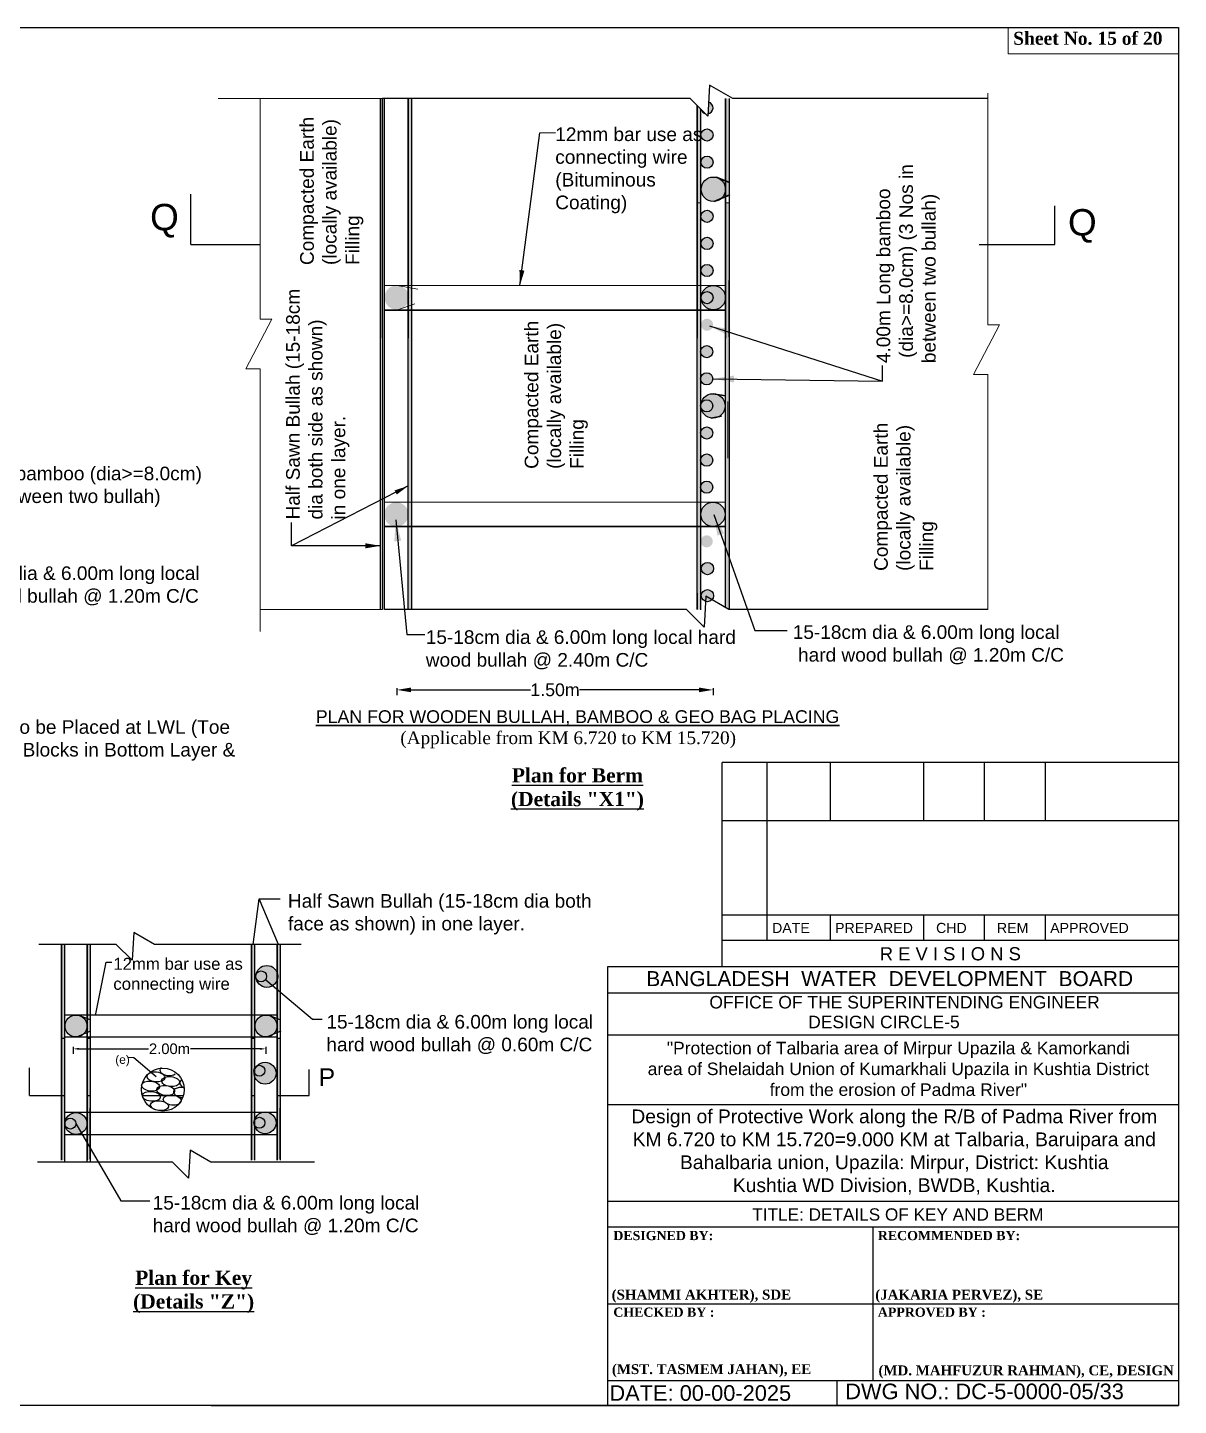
# Model space of a CAD drawing. Header units: inches. Extents: x -8940 to 26362, y -28010 to 990.
# Drawn here: x 4228.3 to 4309.8, y -19472.5 to -19374.8 of the extents above; entities that cross this region are included whole.
import ezdxf
from ezdxf.enums import TextEntityAlignment as Align

# ---------------------------------------------------------------- set-up
doc = ezdxf.new("R2010")
doc.units = ezdxf.units.IN
doc.header["$MEASUREMENT"] = 0
doc.header["$PDMODE"] = 3
doc.layers.add('LINE', color=7, linetype='Continuous')
doc.styles.add('Arial-250', font='arial.ttf')
doc.styles.add('dim', font='isocp.shx')
doc.styles.add('Kazi_T_H', font='timesbd.ttf')
doc.styles.get("Standard").update_dxf_attribs({"font": 'arial.ttf'})
doc.styles.add('TIMES', font='ARIALN.TTF')
doc.dimstyles.new('ISO-25', dxfattribs={"dimtxt": 2.5, "dimasz": 2.5, "dimexe": 1.25, "dimexo": 0.625, "dimtad": 1, "dimtxsty": 'Standard', "dimcen": 2.5, "dimadec": 0, "dimazin": 0, "dimtfac": 1, "dimtmove": 0, "dimatfit": 3, "dimfxl": 1, "dimarcsym": 0})
doc.dimstyles.get("Standard").update_dxf_attribs({"dimtxt": 0.18, "dimasz": 0.18, "dimexe": 0.18, "dimexo": 0.0625, "dimgap": 0.09, "dimtad": 0, "dimtih": 1, "dimtoh": 1, "dimdec": 4, "dimzin": 0, "dimdsep": 46, "dimtxsty": 'Standard', "dimcen": 0.09, "dimadec": 0, "dimazin": 0, "dimtfac": 1, "dimtdec": 4, "dimtofl": 0, "dimtmove": 0, "dimatfit": 3, "dimfxl": 1, "dimtolj": 1, "dimtzin": 0, "dimarcsym": 0})
doc.dimstyles.new('STANDARD$0', dxfattribs={"dimscale": 0, "dimtxt": 8, "dimasz": 8, "dimexe": 4, "dimexo": 0, "dimgap": 2, "dimtad": 1, "dimdec": 0, "dimzin": 0, "dimdsep": 46, "dimtxsty": 'dim', "dimblk": 'DOTSMALL', "dimcen": 1, "dimclrd": 6, "dimclre": 6, "dimclrt": 256, "dimadec": 0, "dimazin": 0, "dimtfac": 1, "dimtdec": 0, "dimtix": 1, "dimtofl": 0, "dimtmove": 1, "dimatfit": 3, "dimldrblk": 'DOTSMALL', "dimfxl": 6, "dimtolj": 1, "dimtzin": 0, "dimarcsym": 0})

# ---------------------------------------------------------------- blocks, each defined once
blk = doc.blocks.new('*D36')
at = {"color": 0, "lineweight": -2, "ltscale": 0.18, "transparency": 16777216}
for p, q in [((4254.441, -19421.639), (4254.441, -19422.123)), ((4255.441, -19421.759), (4263.906, -19421.759)), ((4275.828, -19421.759), (4267.363, -19421.759)), ((4276.828, -19421.639), (4276.828, -19422.123))]:
    blk.add_line(p, q, dxfattribs=at)
at = {"color": 0, "ltscale": 0.18, "transparency": 16777216}
for points in [[(4255.441, -19421.592), (4255.441, -19421.925), (4254.441, -19421.759)], [(4275.828, -19421.592), (4275.828, -19421.925), (4276.828, -19421.759)]]:
    blk.add_solid(points, dxfattribs=at)
at = {"layer": 'Defpoints', "color": 0, "ltscale": 0.18, "transparency": 16777216}
for p in [(4254.441, -19419.077), (4276.828, -19419), (4276.828, -19421.759)]:
    blk.add_point(p, dxfattribs=at)
at = {"color": 0, "lineweight": 18, "ltscale": 0.18, "transparency": 16777216, "insert": (4265.634, -19421.759), "char_height": 0.75, "attachment_point": 5}
blk.add_mtext('\\A1;{\\H1.2x;1.50m}', dxfattribs=at)
blk = doc.blocks.new('*D37')
at = {"color": 0, "lineweight": -2, "ltscale": 0.5, "transparency": 16777216}
for p, q in [((4231.501, -19447.041), (4231.501, -19447.555)), ((4231.908, -19447.191), (4236.83, -19447.191)), ((4244.744, -19447.191), (4239.823, -19447.191)), ((4245.152, -19447.041), (4245.152, -19447.555))]:
    blk.add_line(p, q, dxfattribs=at)
at = {"color": 0, "linetype": 'Continuous', "ltscale": 0.5, "transparency": 16777216}
for points in [[(4231.908, -19447.123), (4231.908, -19447.259), (4231.501, -19447.191)], [(4244.744, -19447.123), (4244.744, -19447.259), (4245.152, -19447.191)]]:
    blk.add_solid(points, dxfattribs=at)
at = {"layer": 'Defpoints', "color": 0, "linetype": 'Continuous', "ltscale": 0.5, "transparency": 16777216}
for p in [(4245.152, -19444.728), (4231.501, -19444.777), (4245.152, -19447.191)]:
    blk.add_point(p, dxfattribs=at)
at = {"color": 0, "linetype": 'Continuous', "lineweight": -3, "ltscale": 0.5, "transparency": 16777216, "insert": (4238.326, -19447.191), "char_height": 0.75, "attachment_point": 5}
blk.add_mtext('\\A1;2.00m', dxfattribs=at)

msp = doc.modelspace()

# ---------------------------------------------------------------- hatches: boundary and pattern name
at = {"lineweight": 18, "ltscale": 0.18}
for points in [[(4253.303332, -19379.857032), (4253.303332, -19387.242113), (4253.571288, -19387.242113), (4253.571288, -19379.857032)], [(4255.258416, -19379.857032), (4255.258416, -19387.242113), (4255.526372, -19387.242113), (4255.526372, -19379.857032)], [(4275.969607, -19380.623598), (4275.705043, -19380.360641), (4275.704615, -19380.365108), (4275.703911, -19380.372198), (4275.703182, -19380.379279), (4275.702429, -19380.386351), (4275.701652, -19380.393415), (4275.701652, -19386.90073), (4275.702338, -19386.906119), (4275.703009, -19386.911514), (4275.703667, -19386.916915), (4275.70431, -19386.922321), (4275.704939, -19386.927733), (4275.705554, -19386.933149), (4275.706155, -19386.938571), (4275.706741, -19386.943998), (4275.707313, -19386.94943), (4275.70787, -19386.954867), (4275.708414, -19386.960308), (4275.708942, -19386.965754), (4275.709457, -19386.971205), (4275.709957, -19386.976659), (4275.710442, -19386.982118), (4275.710914, -19386.987581), (4275.711371, -19386.993047), (4275.711813, -19386.998518), (4275.712241, -19387.003992), (4275.712654, -19387.009469), (4275.713053, -19387.01495), (4275.713438, -19387.020435), (4275.713808, -19387.025922), (4275.714164, -19387.031413), (4275.714505, -19387.036906), (4275.714831, -19387.042402), (4275.715143, -19387.047901), (4275.715441, -19387.053402), (4275.715724, -19387.058906), (4275.715993, -19387.064412), (4275.716247, -19387.06992), (4275.716486, -19387.07543), (4275.716711, -19387.080942), (4275.716921, -19387.086456), (4275.717117, -19387.091972), (4275.717298, -19387.097489), (4275.717465, -19387.103007), (4275.717617, -19387.108527), (4275.717754, -19387.114047), (4275.717877, -19387.119569), (4275.717986, -19387.125092), (4275.71808, -19387.130615), (4275.718159, -19387.136139), (4275.718223, -19387.141664), (4275.718273, -19387.147189), (4275.718309, -19387.152714), (4275.71833, -19387.158239), (4275.718336, -19387.163765), (4275.718327, -19387.16929), (4275.718304, -19387.174815), (4275.718267, -19387.180339), (4275.718215, -19387.185863), (4275.718148, -19387.191387), (4275.718067, -19387.196909), (4275.717971, -19387.202431), (4275.71786, -19387.207952), (4275.717735, -19387.213471), (4275.717596, -19387.218989), (4275.717442, -19387.224506), (4275.717273, -19387.230022), (4275.71709, -19387.235535), (4275.716892, -19387.241047), (4275.716679, -19387.246557), (4275.716452, -19387.252065), (4275.969607, -19387.252065)], [(4277.982623, -19385.426105), (4277.714667, -19385.42611), (4277.714667, -19386.288957, -0.000676958), (4277.714667, -19386.291297), (4277.714667, -19386.814063), (4277.982623, -19386.700003)]]:
    msp.add_hatch(color=256, dxfattribs=at).paths.add_polyline_path(points)
at = {"lineweight": -2}
h = msp.add_hatch(color=0, dxfattribs=at)
h.paths.add_polyline_path([(4276.833607, -19382.4493, -1), (4275.969607, -19382.4493, -1)])
h.paths.add_polyline_path([(4276.833607, -19384.3693, -1), (4275.969607, -19384.3693, -1)])
edge = h.paths.add_edge_path()
edge.add_line((4276.296252, -19380.948256), (4275.983302, -19380.637209))
edge.add_arc((4276.401607, -19380.5293), 0.432, 194.46498591, 255.88442197)
edge = h.paths.add_edge_path()
edge.add_line((4276.520519, -19380.113988), (4276.472369, -19380.955465))
edge.add_arc((4276.401607, -19380.5293), 0.432, 279.42756827, 434.02253472)
at = {"lineweight": 18, "ltscale": 0.18}
h = msp.add_hatch(color=256, dxfattribs=at)
edge = h.paths.add_edge_path()
edge.add_ellipse((4278.601761, -19382.490183), major_axis=(-0.004186, 1.154424), ratio=0.551715471, start_angle=76.05005604, end_angle=103.19684521, ccw=False)
edge.add_line((4277.982623, -19382.214123), (4277.982623, -19380.267426))
edge.add_ellipse((4278.616459, -19380.159079), major_axis=(-0.004186, 1.154424), ratio=0.551715471, start_angle=83.97617241, end_angle=95.27072884, ccw=False)
edge.add_line((4277.982623, -19380.040228), (4277.982623, -19379.8659))
edge.add_line((4277.982623, -19379.8659), (4277.714667, -19379.8659))
edge.add_line((4277.714667, -19379.8659), (4277.714667, -19385.42611))
edge.add_line((4277.714667, -19385.42611), (4277.982623, -19385.426105))
edge.add_line((4277.982623, -19385.426105), (4277.982623, -19385.094141))
edge.add_ellipse((4278.60155, -19384.82676), major_axis=(-0.004186, 1.154424), ratio=0.551715471, start_angle=75.96942412, end_angle=103.27747713, ccw=False)
edge.add_line((4277.982623, -19384.549123), (4277.982623, -19382.755983))
at = {"lineweight": -2}
h = msp.add_hatch(color=0, dxfattribs=at)
h.paths.add_polyline_path([(4276.833607, -19388.2093, -1), (4275.969607, -19388.2093, -1)])
h.paths.add_polyline_path([(4276.833607, -19386.2893, -1), (4275.969607, -19386.2893, -1)])
h.paths.add_polyline_path([(4276.833607, -19390.1293, -1), (4275.969607, -19390.1293, -1)])
h.paths.add_polyline_path([(4276.833607, -19392.0493, -1), (4275.969607, -19392.0493, -1)])
h.paths.add_polyline_path([(4276.833607, -19393.9693, -1), (4275.969607, -19393.9693, -1)])
h.paths.add_polyline_path([(4276.833607, -19395.8893, -1), (4275.969607, -19395.8893, -1)])
for points in [[(4277.714668, -19386.290127, -1), (4275.986668, -19386.290127, -1)], [(4255.286937, -19393.963087, -1), (4253.558937, -19393.963087, -1)], [(4277.714667, -19393.969717, -1), (4275.986667, -19393.969717, -1)], [(4253.54854, -19416.075465), (4253.280584, -19416.075465), (4253.280584, -19396.8493), (4253.54854, -19396.8493)], [(4255.503624, -19416.075465), (4255.235668, -19416.075465), (4255.235668, -19396.8493), (4255.503624, -19396.8493)], [(4275.969607, -19416.075465), (4275.701652, -19416.075465), (4275.701652, -19396.8493), (4275.969607, -19396.8493)], [(4277.714667, -19415.936877), (4277.953733, -19416.075465), (4277.982623, -19416.075465), (4277.982623, -19396.8493), (4277.714667, -19396.8493)], [(4277.692017, -19401.640233, -1), (4275.964017, -19401.640233, -1)], [(4255.257026, -19409.335126, -1), (4253.529026, -19409.335126, -1)], [(4277.692016, -19409.319822, -1), (4275.964016, -19409.319822, -1)]]:
    msp.add_hatch(color=0, dxfattribs=at).paths.add_polyline_path(points)
h = msp.add_hatch(color=0, dxfattribs=at)
h.paths.add_polyline_path([(4253.280584, -19391.0893), (4253.54854, -19391.0893), (4253.54854, -19393.0093), (4253.280584, -19393.0093)])
h.paths.add_polyline_path([(4253.280584, -19389.1693), (4253.54854, -19389.1693), (4253.54854, -19391.0893), (4253.280584, -19391.0893)])
h.paths.add_polyline_path([(4253.280584, -19393.0093), (4253.54854, -19393.0093), (4253.54854, -19394.9293), (4253.280584, -19394.9293)])
h.paths.add_polyline_path([(4253.280584, -19394.9293), (4253.54854, -19394.9293), (4253.54854, -19396.8493), (4253.280584, -19396.8493)])
h.paths.add_polyline_path([(4253.280584, -19387.2493), (4253.54854, -19387.2493), (4253.54854, -19389.1693), (4253.280584, -19389.1693)])
h = msp.add_hatch(color=0, dxfattribs=at)
h.paths.add_polyline_path([(4255.235668, -19391.0893), (4255.503624, -19391.0893), (4255.503624, -19393.0093), (4255.235668, -19393.0093)])
h.paths.add_polyline_path([(4255.235668, -19389.1693), (4255.503624, -19389.1693), (4255.503624, -19391.0893), (4255.235668, -19391.0893)])
h.paths.add_polyline_path([(4255.235668, -19393.0093), (4255.503624, -19393.0093), (4255.503624, -19394.9293), (4255.235668, -19394.9293)])
h.paths.add_polyline_path([(4255.235668, -19394.9293), (4255.503624, -19394.9293), (4255.503624, -19396.8493), (4255.235668, -19396.8493)])
h.paths.add_polyline_path([(4255.235668, -19387.2493), (4255.503624, -19387.2493), (4255.503624, -19389.1693), (4255.235668, -19389.1693)])
h = msp.add_hatch(color=0, dxfattribs=at)
h.paths.add_polyline_path([(4275.701652, -19391.0893), (4275.969607, -19391.0893), (4275.969607, -19393.0093), (4275.701652, -19393.0093)])
h.paths.add_polyline_path([(4275.701652, -19389.1693), (4275.969607, -19389.1693), (4275.969607, -19391.0893), (4275.701652, -19391.0893)])
h.paths.add_polyline_path([(4275.701652, -19393.0093), (4275.969607, -19393.0093), (4275.969607, -19394.9293), (4275.701652, -19394.9293)])
h.paths.add_polyline_path([(4275.701652, -19394.9293), (4275.969607, -19394.9293), (4275.969607, -19396.8493), (4275.701652, -19396.8493)])
h.paths.add_polyline_path([(4275.701652, -19387.2493), (4275.969607, -19387.2493), (4275.969607, -19389.1693), (4275.701652, -19389.1693)])
h = msp.add_hatch(color=0, dxfattribs=at)
h.paths.add_polyline_path([(4277.714667, -19391.0893), (4277.982623, -19391.0893), (4277.982623, -19393.0093), (4277.714667, -19393.0093)])
h.paths.add_polyline_path([(4277.714667, -19389.1693), (4277.982623, -19389.1693), (4277.982623, -19391.0893), (4277.714667, -19391.0893)])
h.paths.add_polyline_path([(4277.714667, -19393.0093), (4277.982623, -19393.0093), (4277.982623, -19394.9293), (4277.714667, -19394.9293)])
h.paths.add_polyline_path([(4277.714667, -19394.9293), (4277.982623, -19394.9293), (4277.982623, -19396.8493), (4277.714667, -19396.8493)])
h.paths.add_polyline_path([(4277.714667, -19387.2493), (4277.982623, -19387.2493), (4277.982623, -19389.1693), (4277.714667, -19389.1693)])
h = msp.add_hatch(color=0, dxfattribs=at)
h.paths.add_polyline_path([(4276.821125, -19399.719222, -1), (4275.957125, -19399.719222, -1)])
h.paths.add_polyline_path([(4276.821125, -19397.799222, -1), (4275.957125, -19397.799222, -1)])
h.paths.add_polyline_path([(4276.821125, -19401.639222, -1), (4275.957125, -19401.639222, -1)])
h.paths.add_polyline_path([(4276.821125, -19403.559222, -1), (4275.957125, -19403.559222, -1)])
h.paths.add_polyline_path([(4276.821125, -19405.479222, -1), (4275.957125, -19405.479222, -1)])
h.paths.add_polyline_path([(4276.821125, -19407.399222, -1), (4275.957125, -19407.399222, -1)])
h = msp.add_hatch(color=0, dxfattribs=at)
h.paths.add_polyline_path([(4276.810957, -19403.559405, -1), (4275.946957, -19403.559405, -1)])
h.paths.add_polyline_path([(4276.810957, -19401.639405, -1), (4275.946957, -19401.639405, -1)])
h.paths.add_polyline_path([(4276.810957, -19405.479405, -1), (4275.946957, -19405.479405, -1)])
h.paths.add_polyline_path([(4276.810957, -19407.399405, -1), (4275.946957, -19407.399405, -1)])
h.paths.add_polyline_path([(4276.810957, -19409.319405, -1), (4275.946957, -19409.319405, -1)])
h.paths.add_polyline_path([(4276.810957, -19411.239405, -1), (4275.946957, -19411.239405, -1)])
h = msp.add_hatch(color=0, dxfattribs=at)
h.paths.add_polyline_path([(4277.692016, -19406.439405), (4277.959972, -19406.439405), (4277.959972, -19408.359405), (4277.692016, -19408.359405)])
h.paths.add_polyline_path([(4277.692016, -19404.519405), (4277.959972, -19404.519405), (4277.959972, -19406.439405), (4277.692016, -19406.439405)])
h.paths.add_polyline_path([(4277.692016, -19408.359405), (4277.959972, -19408.359405), (4277.959972, -19410.279405), (4277.692016, -19410.279405)])
h.paths.add_polyline_path([(4277.692016, -19410.279405), (4277.959972, -19410.279405), (4277.959972, -19412.199405), (4277.692016, -19412.199405)])
h.paths.add_polyline_path([(4277.692016, -19402.599405), (4277.959972, -19402.599405), (4277.959972, -19404.519405), (4277.692016, -19404.519405)])
h = msp.add_hatch(color=0, dxfattribs=at)
h.paths.add_polyline_path([(4276.863968, -19413.176176, -1), (4275.999968, -19413.176176, -1)])
h.paths.add_polyline_path([(4276.863968, -19415.096176, -1), (4275.999968, -19415.096176, -1)])
at = {"linetype": 'Continuous', "lineweight": -3, "ltscale": 0.5}
h = msp.add_hatch(color=0, dxfattribs=at)
edge = h.paths.add_edge_path()
edge.add_line((4230.914802, -19439.791352), (4230.673642, -19439.791352))
edge.add_line((4230.673642, -19439.791352), (4230.673642, -19439.85362))
edge.add_ellipse((4230.111816, -19440.055212), major_axis=(-0.003767, 1.038981), ratio=0.551715471, start_angle=258.17355263, end_angle=281.07334862, ccw=False)
edge.add_line((4230.673642, -19440.266115), (4230.673642, -19446.122698))
edge.add_ellipse((4230.115423, -19446.354319), major_axis=(-0.003767, 1.038981), ratio=0.551715471, start_angle=265.21591211, end_angle=282.76657801, ccw=False)
edge.add_line((4230.686963, -19446.4389), (4230.914802, -19446.4389))
edge.add_line((4230.914802, -19446.4389), (4230.914802, -19439.791352))
h = msp.add_hatch(color=0, dxfattribs=at)
edge = h.paths.add_edge_path()
edge.add_ellipse((4233.28374, -19442.153206), major_axis=(-0.003767, 1.038981), ratio=0.551715471, start_angle=76.05005604, end_angle=103.19684521, ccw=False)
edge.add_line((4232.726516, -19441.904752), (4232.726516, -19440.152725))
edge.add_ellipse((4233.296969, -19440.055212), major_axis=(-0.003767, 1.038981), ratio=0.551715471, start_angle=83.97617241, end_angle=95.27072884, ccw=False)
edge.add_line((4232.726516, -19439.948246), (4232.726516, -19439.791352))
edge.add_line((4232.726516, -19439.791352), (4232.485356, -19439.791352))
edge.add_line((4232.485356, -19439.791352), (4232.485356, -19444.795541))
edge.add_line((4232.485356, -19444.795541), (4232.726516, -19444.795536))
edge.add_line((4232.726516, -19444.795536), (4232.726516, -19444.496769))
edge.add_ellipse((4233.28355, -19444.256126), major_axis=(-0.003767, 1.038981), ratio=0.551715471, start_angle=75.96942412, end_angle=103.27747713, ccw=False)
edge.add_line((4232.726516, -19444.006252), (4232.726516, -19442.392426))
h = msp.add_hatch(color=0, dxfattribs=at)
edge = h.paths.add_edge_path()
edge.add_line((4244.374356, -19439.791352), (4244.133196, -19439.791352))
edge.add_line((4244.133196, -19439.791352), (4244.133196, -19439.85362))
edge.add_ellipse((4243.571369, -19440.055212), major_axis=(-0.003767, 1.038981), ratio=0.551715471, start_angle=258.17355263, end_angle=281.07334862, ccw=False)
edge.add_line((4244.133196, -19440.266115), (4244.133196, -19446.122698))
edge.add_ellipse((4243.574977, -19446.354319), major_axis=(-0.003767, 1.038981), ratio=0.551715471, start_angle=265.21591211, end_angle=282.76657801, ccw=False)
edge.add_line((4244.146516, -19446.4389), (4244.374356, -19446.4389))
edge.add_line((4244.374356, -19446.4389), (4244.374356, -19439.791352))
h = msp.add_hatch(color=0, dxfattribs=at)
edge = h.paths.add_edge_path()
edge.add_ellipse((4246.743294, -19442.153206), major_axis=(-0.003767, 1.038981), ratio=0.551715471, start_angle=76.05005604, end_angle=103.19684521, ccw=False)
edge.add_line((4246.18607, -19441.904752), (4246.18607, -19440.152725))
edge.add_ellipse((4246.756522, -19440.055212), major_axis=(-0.003767, 1.038981), ratio=0.551715471, start_angle=83.97617241, end_angle=95.27072884, ccw=False)
edge.add_line((4246.18607, -19439.948246), (4246.18607, -19439.791352))
edge.add_line((4246.18607, -19439.791352), (4245.944909, -19439.791352))
edge.add_line((4245.944909, -19439.791352), (4245.944909, -19444.795541))
edge.add_line((4245.944909, -19444.795541), (4246.18607, -19444.795536))
edge.add_line((4246.18607, -19444.795536), (4246.18607, -19444.496769))
edge.add_ellipse((4246.743104, -19444.256126), major_axis=(-0.003767, 1.038981), ratio=0.551715471, start_angle=75.96942412, end_angle=103.27747713, ccw=False)
edge.add_line((4246.18607, -19444.006252), (4246.18607, -19442.392426))
for points in [[(4245.998369, -19442.061145, -1), (4244.443169, -19442.061145, -1)], [(4232.485357, -19445.573156, -1), (4230.930157, -19445.573156, -1)], [(4232.726516, -19444.795536), (4232.485356, -19444.795541), (4232.485356, -19445.572103, -0.000676958), (4232.485356, -19445.574209), (4232.485356, -19446.044698), (4232.726516, -19445.942044)], [(4245.94491, -19445.573156, -1), (4244.38971, -19445.573156, -1)], [(4246.18607, -19444.795536), (4245.944909, -19444.795541), (4245.944909, -19445.572103, -0.000676958), (4245.944909, -19445.574209), (4245.944909, -19446.044698), (4246.18607, -19445.942044)], [(4245.876762, -19448.918565, -1), (4244.321562, -19448.918565, -1)], [(4232.485356, -19452.484787, -1), (4230.930156, -19452.484787, -1)], [(4245.876762, -19452.431179, -1), (4244.321562, -19452.431179, -1)]]:
    msp.add_hatch(color=0, dxfattribs=at).paths.add_polyline_path(points)
h = msp.add_hatch(color=0, dxfattribs=at)
h.paths.add_polyline_path([(4230.673642, -19449.892411), (4230.914802, -19449.892411), (4230.914802, -19451.620411), (4230.673642, -19451.620411)])
h.paths.add_polyline_path([(4230.673642, -19448.164411), (4230.914802, -19448.164411), (4230.914802, -19449.892411), (4230.673642, -19449.892411)])
h.paths.add_polyline_path([(4230.673642, -19451.620411), (4230.914802, -19451.620411), (4230.914802, -19453.348411), (4230.673642, -19453.348411)])
h.paths.add_polyline_path([(4230.673642, -19453.348411), (4230.914802, -19453.348411), (4230.914802, -19455.076411), (4230.673642, -19455.076411)])
h.paths.add_polyline_path([(4230.673642, -19446.436411), (4230.914802, -19446.436411), (4230.914802, -19448.164411), (4230.673642, -19448.164411)])
h = msp.add_hatch(color=0, dxfattribs=at)
h.paths.add_polyline_path([(4232.485356, -19449.892411), (4232.726516, -19449.892411), (4232.726516, -19451.620411), (4232.485356, -19451.620411)])
h.paths.add_polyline_path([(4232.485356, -19448.164411), (4232.726516, -19448.164411), (4232.726516, -19449.892411), (4232.485356, -19449.892411)])
h.paths.add_polyline_path([(4232.485356, -19451.620411), (4232.726516, -19451.620411), (4232.726516, -19453.348411), (4232.485356, -19453.348411)])
h.paths.add_polyline_path([(4232.485356, -19453.348411), (4232.726516, -19453.348411), (4232.726516, -19455.076411), (4232.485356, -19455.076411)])
h.paths.add_polyline_path([(4232.485356, -19446.436411), (4232.726516, -19446.436411), (4232.726516, -19448.164411), (4232.485356, -19448.164411)])
h = msp.add_hatch(color=0, dxfattribs=at)
h.paths.add_polyline_path([(4244.133196, -19449.892411), (4244.374356, -19449.892411), (4244.374356, -19451.620411), (4244.133196, -19451.620411)])
h.paths.add_polyline_path([(4244.133196, -19448.164411), (4244.374356, -19448.164411), (4244.374356, -19449.892411), (4244.133196, -19449.892411)])
h.paths.add_polyline_path([(4244.133196, -19451.620411), (4244.374356, -19451.620411), (4244.374356, -19453.348411), (4244.133196, -19453.348411)])
h.paths.add_polyline_path([(4244.133196, -19453.348411), (4244.374356, -19453.348411), (4244.374356, -19455.076411), (4244.133196, -19455.076411)])
h.paths.add_polyline_path([(4244.133196, -19446.436411), (4244.374356, -19446.436411), (4244.374356, -19448.164411), (4244.133196, -19448.164411)])
h = msp.add_hatch(color=0, dxfattribs=at)
h.paths.add_polyline_path([(4245.944909, -19449.892411), (4246.18607, -19449.892411), (4246.18607, -19451.620411), (4245.944909, -19451.620411)])
h.paths.add_polyline_path([(4245.944909, -19448.164411), (4246.18607, -19448.164411), (4246.18607, -19449.892411), (4245.944909, -19449.892411)])
h.paths.add_polyline_path([(4245.944909, -19451.620411), (4246.18607, -19451.620411), (4246.18607, -19453.348411), (4245.944909, -19453.348411)])
h.paths.add_polyline_path([(4245.944909, -19453.348411), (4246.18607, -19453.348411), (4246.18607, -19455.076411), (4245.944909, -19455.076411)])
h.paths.add_polyline_path([(4245.944909, -19446.436411), (4246.18607, -19446.436411), (4246.18607, -19448.164411), (4245.944909, -19448.164411)])

# ---------------------------------------------------------------- linework, layer by layer
at = {"color": 0, "lineweight": 18, "ltscale": 0.18}
for p, q in [((4241.777953, -19379.857032), (4253.43731, -19379.857032)), ((4253.414562, -19379.8659), (4253.414562, -19416.075465)), ((4275.701652, -19387.252065), (4275.969607, -19387.252065)), ((4277.714667, -19387.247998), (4277.982623, -19387.247998)), ((4277.940437, -19392.752889), (4277.940437, -19396.751631)), ((4277.714667, -19393.105717), (4253.571191, -19393.105717)), ((4254.457967, -19393.105717), (4255.905547, -19393.378244)), ((4254.438206, -19394.850517), (4255.69872, -19394.415733)), ((4275.673107, -19397.653613), (4275.673107, -19401.381885)), ((4277.87287, -19401.334771), (4277.87287, -19405.333512)), ((4277.714667, -19408.455822), (4253.54854, -19408.455822)), ((4275.726547, -19414.902479), (4275.726547, -19416.075465)), ((4244.744381, -19416.075465), (4253.414562, -19416.075465))]:
    msp.add_line(p, q, dxfattribs=at)
at = {"color": 0, "lineweight": -2}
for p, q in [((4253.280584, -19379.8659), (4253.280584, -19396.8493)), ((4253.280584, -19396.8493), (4253.280584, -19379.8659)), ((4253.54854, -19416.075465), (4253.54854, -19379.8659)), ((4253.54854, -19396.8493), (4253.54854, -19379.8659)), ((4255.235668, -19379.8659), (4255.235668, -19396.8493)), ((4255.235668, -19396.8493), (4255.235668, -19379.8659)), ((4255.503624, -19416.075465), (4255.503624, -19379.8659)), ((4255.503624, -19396.8493), (4255.503624, -19379.8659)), ((4277.714667, -19379.8659), (4277.714667, -19396.8493)), ((4277.714667, -19396.8493), (4277.714667, -19379.8659)), ((4277.982623, -19396.8493), (4277.982623, -19379.8659)), ((4275.701652, -19380.357271), (4275.701652, -19396.8493)), ((4275.701652, -19396.8493), (4275.701652, -19380.357271)), ((4275.701652, -19380.357271), (4275.701652, -19396.8493)), ((4275.701652, -19396.8493), (4275.701652, -19380.357271)), ((4275.969607, -19396.8493), (4275.969607, -19380.623598)), ((4275.969607, -19396.8493), (4275.969607, -19380.623598)), ((4253.280584, -19416.075465), (4253.280584, -19396.8493)), ((4253.54854, -19416.075465), (4253.54854, -19396.8493)), ((4255.235668, -19416.075465), (4255.235668, -19396.8493)), ((4255.503624, -19416.075465), (4255.503624, -19396.8493)), ((4275.701652, -19416.076644), (4275.701652, -19396.8493)), ((4275.701652, -19416.076644), (4275.701652, -19396.8493)), ((4275.969607, -19416.0785), (4275.969607, -19396.8493)), ((4277.714667, -19415.936877), (4277.714667, -19396.8493)), ((4277.982623, -19416.075465), (4277.982623, -19396.8493))]:
    msp.add_line(p, q, dxfattribs=at)
at = {"color": 0, "linetype": 'Continuous', "lineweight": -3, "ltscale": 0.5}
for p, q in [((4239.844318, -19390.201678), (4239.844318, -19386.649406)), ((4301.048119, -19390.201678), (4301.048119, -19387.456167)), ((4239.844318, -19390.201678), (4244.744381, -19390.201678)), ((4295.678743, -19390.201678), (4301.048119, -19390.201678)), ((4230.673642, -19439.791352), (4230.673642, -19455.076411)), ((4230.673642, -19455.076411), (4230.673642, -19439.791352)), ((4230.673642, -19439.791352), (4230.673642, -19455.076411)), ((4230.673642, -19455.076411), (4230.673642, -19439.791352)), ((4230.914802, -19455.076411), (4230.914802, -19439.791352)), ((4230.914802, -19455.076411), (4230.914802, -19439.791352)), ((4232.485356, -19439.791352), (4232.485356, -19455.076411)), ((4232.485356, -19455.076411), (4232.485356, -19439.791352)), ((4232.726516, -19455.076411), (4232.726516, -19439.791352)), ((4244.133196, -19439.791352), (4244.133196, -19455.076411)), ((4244.133196, -19455.076411), (4244.133196, -19439.791352)), ((4244.133196, -19439.791352), (4244.133196, -19455.076411)), ((4244.133196, -19455.076411), (4244.133196, -19439.791352)), ((4244.374356, -19455.076411), (4244.374356, -19439.791352)), ((4244.374356, -19455.076411), (4244.374356, -19439.791352)), ((4245.944909, -19439.791352), (4245.944909, -19455.076411)), ((4245.944909, -19455.076411), (4245.944909, -19439.791352)), ((4246.18607, -19455.076411), (4246.18607, -19439.791352)), ((4245.944909, -19444.795556), (4230.909657, -19444.795556)), ((4230.673642, -19446.4389), (4230.914802, -19446.4389)), ((4245.944909, -19446.365876), (4230.889272, -19446.365876)), ((4232.485356, -19446.435239), (4232.726516, -19446.435239)), ((4244.133196, -19446.4389), (4244.374356, -19446.4389)), ((4245.944909, -19446.435239), (4246.18607, -19446.435239)), ((4228.421282, -19450.484871), (4228.421282, -19448.528528)), ((4248.226187, -19450.484871), (4248.226187, -19448.662005)), ((4228.421282, -19450.484871), (4230.914802, -19450.484871)), ((4232.485356, -19450.484871), (4232.726516, -19450.484871)), ((4236.388183, -19450.484871), (4239.321214, -19450.484871)), ((4244.133196, -19450.484871), (4244.374356, -19450.484871)), ((4245.944909, -19450.484871), (4248.226187, -19450.484871)), ((4232.688549, -19451.389642), (4232.688549, -19454.988509)), ((4246.148103, -19451.389642), (4246.148103, -19454.988509)), ((4245.944909, -19451.707187), (4230.909657, -19451.707187)), ((4245.944909, -19453.277507), (4230.889271, -19453.277507)), ((4230.914802, -19455.219484), (4230.914802, -19455.076411)), ((4232.485356, -19455.219484), (4232.485356, -19455.076411)), ((4232.726516, -19455.219484), (4232.726516, -19455.076411))]:
    msp.add_line(p, q, dxfattribs=at)
at = {"color": 0, "lineweight": 30, "ltscale": 0.18}
for p, q in [((4277.714667, -19394.850517), (4253.54854, -19394.850517)), ((4277.714667, -19410.192694), (4253.54854, -19410.192694))]:
    msp.add_line(p, q, dxfattribs=at)
at = {"color": 0, "lineweight": -2}
for points in [[(4291.724665, -19379.8659), (4278.221689, -19379.8659), (4276.588878, -19378.919349), (4276.463282, -19381.114271), (4275.207275, -19379.8659), (4253.414562, -19379.8659)], [(4296.300264, -19379.8659), (4291.724665, -19379.8659)], [(4296.300264, -19416.075465), (4277.953733, -19416.075465), (4276.320922, -19415.128914), (4276.195326, -19417.323836), (4274.939319, -19416.075465), (4253.54854, -19416.075465)]]:
    msp.add_lwpolyline(points, dxfattribs=at)
at = {"color": 0, "linetype": 'Continuous', "lineweight": 20, "ltscale": 0.5}
for points in [[(4244.744381, -19379.8659), (4244.744381, -19395.499421), (4245.567132, -19395.499421), (4243.728355, -19399.003142), (4244.744381, -19399.003142), (4244.744381, -19417.634422)], [(4296.300264, -19379.47434), (4296.300264, -19395.900922), (4297.123015, -19395.900922), (4295.284237, -19399.404643), (4296.300264, -19399.404643), (4296.300264, -19416.075465)]]:
    msp.add_lwpolyline(points, dxfattribs=at)
at = {"color": 0, "lineweight": 30, "ltscale": 0.18}
for points in [[(4277.056873, -19385.42584), (4277.94154, -19385.783562)], [(4276.91645, -19387.15384), (4278.025795, -19386.681626)], [(4276.828017, -19400.776233), (4277.712684, -19400.918493)], [(4276.687594, -19402.504233), (4277.428742, -19402.376003)]]:
    msp.add_lwpolyline(points, dxfattribs=at)
at = {"color": 0, "linetype": 'Continuous', "lineweight": -3, "ltscale": 0.5}
for points in [[(4247.654633, -19439.791352), (4237.270973, -19439.791352), (4235.801444, -19438.939456), (4235.688408, -19440.914885), (4234.558002, -19439.791352), (4229.078295, -19439.791352)], [(4231.893341, -19444.795297), (4232.689542, -19445.117247)], [(4245.352895, -19444.795297), (4246.149095, -19445.117247)], [(4231.766961, -19446.350497), (4232.765371, -19445.925504)], [(4245.226514, -19446.350497), (4246.224925, -19445.925504)], [(4248.606471, -19455.219484), (4241.261928, -19455.219484), (4239.792399, -19454.367588), (4239.679363, -19456.343018), (4238.548957, -19455.219484), (4228.978418, -19455.219484)]]:
    msp.add_lwpolyline(points, dxfattribs=at)
at = {"color": 0, "lineweight": -2}
for centre, radius in [((4276.401607, -19382.4493), 0.432), ((4276.401607, -19384.3693), 0.432), ((4276.850668, -19386.290127), 0.864), ((4276.401607, -19388.2093), 0.432), ((4276.401607, -19390.1293), 0.432), ((4276.401607, -19392.0493), 0.432), ((4276.401607, -19393.9693), 0.432), ((4276.850667, -19393.969717), 0.864), ((4276.378957, -19397.799405), 0.432), ((4276.378957, -19399.719405), 0.432), ((4276.828017, -19401.640233), 0.864), ((4276.378957, -19401.639405), 0.432), ((4276.378957, -19403.559405), 0.432), ((4276.378957, -19405.479405), 0.432), ((4276.378957, -19407.399405), 0.432), ((4276.828016, -19409.319822), 0.864), ((4276.430275, -19413.165576), 0.432), ((4276.430275, -19415.085576), 0.432)]:
    msp.add_circle(centre, radius, dxfattribs=at)
at = {"color": 0, "linetype": 'Continuous', "lineweight": -3, "ltscale": 0.5}
for centre, radius in [((4244.816615, -19442.06077), 0.3888), ((4245.220769, -19442.061145), 0.7776), ((4231.707757, -19445.573156), 0.7776), ((4245.16731, -19445.573156), 0.7776), ((4237.854698, -19450.075674), 1.522534), ((4244.695009, -19448.742819), 0.3888), ((4245.099162, -19448.918565), 0.7776), ((4231.303602, -19452.484411), 0.3888), ((4231.707756, -19452.484787), 0.7776), ((4244.695009, -19452.430804), 0.3888), ((4245.099162, -19452.431179), 0.7776)]:
    msp.add_circle(centre, radius, dxfattribs=at)
at = {"color": 0, "lineweight": -2}
for start, end in [(279.42756827, 74.02253472), (194.46498591, 255.88442197)]:
    msp.add_arc((4276.401607, -19380.5293), 0.432, start, end, dxfattribs=at)
at = {"color": 0, "linetype": 'Continuous', "lineweight": -3, "ltscale": 0.5}
for centre, major_axis, start_param, end_param in [((4238.223429, -19448.761831), (-0.577741, 0.068891), 5.737945946, 8.981189673), ((4239.690751, -19449.665852), (-0.635515, 0.07578), 5.622678943, 7.395072915), ((4239.238049, -19450.282799), (-0.635515, 0.07578), 4.56653593, 7.968099343)]:
    msp.add_ellipse(centre, major_axis=major_axis, ratio=0.551715471, start_param=start_param, end_param=end_param, dxfattribs=at)
for centre in [(4236.986476, -19449.829064), (4237.372285, -19449.181792), (4238.403327, -19449.511561), (4237.038508, -19450.556408), (4238.054387, -19450.140824), (4238.524374, -19450.822121), (4237.622304, -19451.215758)]:
    msp.add_ellipse(centre, major_axis=(-0.635515, 0.07578), ratio=0.551715471, dxfattribs=at)
at = {"layer": 'LINE', "color": 0, "linetype": 'ByBlock', "lineweight": -3, "ltscale": 0.5}
for p, q in [((4309.790039, -19426.910455), (4277.47779, -19426.910455)), ((4277.47779, -19441.389453), (4277.47779, -19426.910455)), ((4280.650209, -19426.910455), (4280.650209, -19439.522755)), ((4285.114809, -19426.910455), (4285.114809, -19431.0346)), ((4291.730463, -19426.910455), (4291.730463, -19431.0346)), ((4296.04031, -19426.910455), (4296.04031, -19431.0346)), ((4300.350158, -19426.910455), (4300.350158, -19431.0346)), ((4309.790039, -19431.0346), (4277.47779, -19431.0346)), ((4309.790039, -19437.729565), (4277.47779, -19437.729565)), ((4285.114809, -19437.729565), (4285.114809, -19439.522755)), ((4291.730463, -19437.729565), (4291.730463, -19439.522755)), ((4296.04031, -19437.729565), (4296.04031, -19439.522755)), ((4300.350158, -19437.729565), (4300.350158, -19439.522755)), ((4309.790039, -19439.522755), (4277.47779, -19439.522755)), ((4269.346515, -19441.389453), (4269.346515, -19472.455143)), ((4309.790039, -19441.389453), (4269.346515, -19441.389453)), ((4309.790039, -19443.238077), (4269.346515, -19443.238077)), ((4309.791307, -19446.218969), (4269.347783, -19446.218969)), ((4309.794195, -19451.162972), (4269.408676, -19451.162972)), ((4309.790039, -19458.001597), (4269.346515, -19458.001597)), ((4309.790039, -19459.832266), (4269.346515, -19459.832266)), ((4288.173556, -19470.686664), (4288.173556, -19459.832266)), ((4269.346515, -19465.259465), (4309.790039, -19465.259465)), ((4269.346515, -19470.686664), (4309.790039, -19470.686664)), ((4285.623668, -19472.455143), (4285.623668, -19470.686664))]:
    msp.add_line(p, q, dxfattribs=at)
at = {"layer": 'LINE', "lineweight": -2, "ltscale": 0.5}
msp.add_line((4241.271306, -19472.455143), (4309.790039, -19472.455143), dxfattribs=at)
at = {"layer": 'LINE', "color": 0, "linetype": 'ByBlock', "lineweight": -3, "ltscale": 0.5}
msp.add_lwpolyline([(4168.026854, -19374.835937), (4309.790039, -19374.835937), (4309.790039, -19472.455143), (4168.026854, -19472.455143)], close=True, dxfattribs=at)
at = {"layer": 'LINE', "color": 7, "lineweight": 13, "ltscale": 0.5}
msp.add_lwpolyline([(4309.790039, -19374.835937), (4297.739589, -19374.835937), (4297.739589, -19376.690305), (4309.790039, -19376.690305)], close=True, dxfattribs=at)

# ---------------------------------------------------------------- texts
at = {"color": 0, "linetype": 'Continuous', "lineweight": -3, "ltscale": 0.5, "attachment_point": 1}
for s, insert, char_height, width in [('Q ', (4236.949962, -19387.32815), 1.875, 39.49160903), ('Q', (4301.96816, -19387.696998), 1.875, 39.49160903), ('12mm bar use as \\Pconnecting wire', (4234.347931, -19440.742154), 0.85, 26.32773935), ('(e)', (4234.485288, -19447.653145), 0.6013672, 1.63079646), ('P ', (4248.895575, -19448.568526), 1.25, 26.32773935)]:
    msp.add_mtext(s, dxfattribs=dict(at, insert=insert, char_height=char_height, width=width))
at = {"color": 7, "lineweight": 30, "ltscale": 0.18, "insert": (4246.245935, -19423.203351), "char_height": 0.734513611, "width": 44.25028253, "attachment_point": 1, "style": 'Arial-250'}
msp.add_mtext('{\\H1.225x;       \\LPLAN FOR WOODEN BULLAH, BAMBOO & GEO BAG PLACING \\P}                     {\\H1.225x;       \\fTimes New Roman|b0|i0|c0|p18;\\C0;(Applicable from KM 6.720 to KM 15.720)}', dxfattribs=at)
at = {"layer": 'LINE', "color": 0, "linetype": 'ByBlock', "lineweight": -3, "ltscale": 0.5}
for s, height, p in [('DATE', 0.7172762, (4281.008847, -19438.984798)), ('PREPARED', 0.7172762, (4285.473447, -19438.984798)), ('CHD', 0.7172762, (4292.627058, -19438.984798)), ('REM', 0.7172762, (4296.936906, -19438.984798)), ('APPROVED', 0.7172762, (4300.708796, -19438.984798)), ('DATE: 00-00-2025', 1.10529899, (4269.487031, -19472.126789)), ('DWG NO.: DC-5-0000-05/33', 1.10529899, (4286.19361, -19472.013023))]:
    msp.add_text(s, height=height, dxfattribs=at).set_placement(p)
for s, height, p in [('R E V I S I O N S', 0.9333489, (4293.633915, -19440.922779)), ('BANGLADESH  WATER  DEVELOPMENT  BOARD', 1.06286517, (4289.341253, -19442.748203)), ('OFFICE OF THE SUPERINTENDING ENGINEER', 0.88649809, (4290.39439, -19444.330392)), ('DESIGN CIRCLE-5', 0.88649809, (4288.932055, -19445.730685))]:
    msp.add_text(s, height=height, dxfattribs=at).set_placement(p, align=Align.CENTER)
at = {"layer": 'LINE', "color": 0, "linetype": 'ByBlock', "lineweight": -3, "ltscale": 0.5, "style": 'Kazi_T_H'}
for s, p in [('DESIGNED BY:', (4269.766281, -19460.744035)), ('RECOMMENDED BY:', (4288.499188, -19460.744035)), ('CHECKED BY :', (4269.766281, -19466.171234)), ('APPROVED BY :', (4288.499188, -19466.171234))]:
    msp.add_text(s, height=0.65126391, dxfattribs=at).set_placement(p)
at = {"layer": 'LINE', "lineweight": 50, "ltscale": 0.5, "style": 'Kazi_T_H'}
for s, p in [('(SHAMMI AKHTER), SDE', (4269.646243, -19464.951777)), ('(JAKARIA PERVEZ), SE ', (4288.317847, -19464.955626)), ('(MST. TASMEM JAHAN), EE', (4269.66266, -19470.233627)), ('(MD. MAHFUZUR RAHMAN), CE, DESIGN ', (4288.545688, -19470.320762))]:
    msp.add_text(s, height=0.69944584, dxfattribs=at).set_placement(p)
at = {"layer": 'LINE', "color": 7, "lineweight": 13, "ltscale": 0.5, "insert": (4297.739589, -19375.138634), "char_height": 0.91720984, "width": 12.6053163, "attachment_point": 1}
msp.add_mtext('{\\fTimes New Roman|b1|i0|c0|p18; Sheet No. 15 of 20}', dxfattribs=at)
at = {"layer": 'LINE', "color": 0, "linetype": 'ByBlock', "lineweight": -3, "ltscale": 0.5, "char_height": 0.96549297, "width": 41.85100077, "attachment_point": 1, "rotation": 90}
for s, insert in [('Compacted Earth \\P(locally available) \\PFilling', (4247.581421, -19391.660435)), ('4.00m Long bamboo\\P (dia>=8.0cm) (3 Nos in \\Pbetween two bullah)', (4288.410979, -19398.610242)), ('Half Sawn Bullah (15-18cm \\Pdia both side as shown) \\Pin one layer.', (4246.588922, -19409.687441)), ('Compacted Earth \\P(locally available) \\PFilling', (4263.487102, -19406.102669)), ('Compacted Earth \\P(locally available) \\PFilling', (4288.238583, -19413.330346))]:
    msp.add_mtext(s, dxfattribs=dict(at, insert=insert))
at = {"layer": 'LINE', "color": 0, "linetype": 'ByBlock', "lineweight": -3, "ltscale": 0.5}
for s, insert, char_height, width, attachment_point in [('12mm bar use as \\Pconnecting wire\\P(Bituminous \\PCoating)', (4265.652592, -19381.912182), 0.96549297, 41.85100077, 1), ('4.00m Long bamboo (dia>=8.0cm) \\P(3 Nos in between two bullah)', (4219.929543, -19405.945463), 0.96549297, 41.85100077, 1), ('15-18cm dia & 6.00m long local\\Phard wood bullah @ 1.20m C/C ', (4221.568577, -19413.008021), 0.96549297, 41.85100077, 1), ('15-18cm dia & 6.00m long local\\P hard wood bullah @ 1.20m C/C ', (4282.474568, -19417.183983), 0.96549297, 41.85100077, 1), ('15-18cm dia & 6.00m long local hard \\Pwood bullah @ 2.40m C/C ', (4256.479467, -19417.539719), 0.96549297, 41.85100077, 1), ('2-Layer 500cmx500cmx500cm C.C Blocks to be Placed at LWL (Toe of Pitching Block)  above Geo-textile (3 Nos Blocks in Bottom Layer & 2 Nos. Blocks  in Upper Layer as Shown)', (4201.46395, -19423.905326), 0.965492974, 41.85100077, 1), ('Half Sawn Bullah (15-18cm dia both \\Pface as shown) in one layer.', (4246.716174, -19436.225439), 0.96549297, 41.85100077, 1), ('15-18cm dia & 6.00m long local\\Phard wood bullah @ 0.60m C/C ', (4249.440107, -19444.790279), 0.96549297, 41.85100077, 1), ('\\pt3.494;"Protection of Talbaria area of Mirpur Upazila & Kamorkandi \\Parea of Shelaidah Union of Kumarkhali Upazila in Kushtia District \\Pfrom the erosion of Padma River"', (4289.956776, -19446.691338), 0.88482939, 43.03167378, 2), ('Design of Protective Work along the R/B of Padma River from \\PKM 6.720 to KM 15.720=9.000 KM at Talbaria, Baruipara and Bahalbaria union, Upazila: Mirpur, District: Kushtia\\PKushtia WD Division, BWDB, Kushtia.', (4289.665621, -19451.487731), 0.975147904, 42.26951078, 2), ('15-18cm dia & 6.00m long local\\Phard wood bullah @ 1.20m C/C \\P ', (4237.136096, -19457.609193), 0.96549297, 41.85100077, 1), ('TITLE: DETAILS OF KEY AND BERM ', (4289.91788, -19458.490526), 0.87084245, 38.72819935, 2)]:
    msp.add_mtext(s, dxfattribs=dict(at, insert=insert, char_height=char_height, width=width, attachment_point=attachment_point))
at = {"layer": 'LINE', "color": 7, "char_height": 1.00718607, "width": 80.3798772, "attachment_point": 2, "style": 'TIMES'}
for s, insert in [('{\\fTimes New Roman|b1|i0|c0|p18;\\LPlan for Berm\\P(Details "X1")}', (4267.223001, -19427.308701)), ('{\\fTimes New Roman|b1|i0|c0|p18;\\LPlan for Key\\P(Details "Z")}', (4240.034512, -19462.903525))]:
    msp.add_mtext(s, dxfattribs=dict(at, insert=insert))

# ---------------------------------------------------------------- dimensions: what is measured, and where the dimension line sits
at = {"color": 0, "lineweight": 18, "ltscale": 0.18}
dim = msp.add_linear_dim(base=(4276.828016, -19421.758512), p1=(4254.440974, -19419.077104), p2=(4276.828016, -19418.999506), text='{\\H1.2x;1.50m}', dimstyle='STANDARD$0', override={"dimscale": 1, "dimtxt": 0.75, "dimasz": 1, "dimexe": 0.364, "dimexo": 0.219, "dimgap": 0.09, "dimtad": 0, "dimdec": 2, "dimlfac": 1000, "dimrnd": 0.002, "dimtxsty": 'Standard', "dimcen": 0.05, "dimclrd": 0, "dimclre": 0, "dimclrt": 0, "dimadec": 1, "dimtdec": 2, "dimtix": 0, "dimtmove": 0, "dimfxl": 0.12, "dimfxlon": 1, "dimtfillclr": 1, "dimfrac": 2}, dxfattribs=at)
dim.commit()
dim.dimension.update_dxf_attribs({"geometry": '*D36', "text_midpoint": (4265.634495, -19421.758512)})
at = {"color": 0, "linetype": 'Continuous', "lineweight": -3, "ltscale": 0.5}
dim = msp.add_linear_dim(base=(4245.151956, -19447.190611), p1=(4231.500877, -19444.777345), p2=(4245.151956, -19444.727521), text='2.00m', dimstyle='STANDARD$0', override={"dimscale": 1, "dimtxt": 0.75, "dimasz": 0.4075, "dimexe": 0.364, "dimexo": 0.219, "dimgap": 0.09, "dimtad": 0, "dimdec": 2, "dimpost": 'm', "dimtxsty": 'Standard', "dimcen": 0.09, "dimclrd": 0, "dimclre": 0, "dimclrt": 0, "dimtdec": 2, "dimtix": 0, "dimtmove": 0, "dimfxl": 0.15, "dimfxlon": 1}, dxfattribs=at)
dim.commit()
dim.dimension.update_dxf_attribs({"geometry": '*D37', "text_midpoint": (4238.326417, -19447.190611)})

# ---------------------------------------------------------------- leaders
at = {"lineweight": 30}
for points, override in [([(4263.150617, -19393.105717), (4264.565785, -19382.285895), (4265.663338, -19382.27619)], {"dimasz": 1.08}), ([(4276.570201, -19395.977358), (4288.838911, -19399.882473)], {"dimasz": 1.5}), ([(4276.810957, -19399.719405), (4288.838911, -19399.882473), (4288.840469, -19398.767128)], {"dimasz": 1.5}), ([(4276.872538, -19409.331355), (4279.792731, -19417.547152), (4282.080207, -19417.542789)], {"dimasz": 1.5}), ([(4253.280584, -19411.55229), (4246.980282, -19411.55229), (4246.965788, -19409.90738)], {"dimasz": 1.08}), ([(4254.352498, -19409.719157), (4255.133459, -19417.837767), (4256.409588, -19417.836645)], {"dimasz": 1.5})]:
    msp.add_leader(points, dimstyle='ISO-25', override=override, dxfattribs=at)
at = {"color": 0, "lineweight": 18, "ltscale": 0.18}
msp.add_leader([(4255.235668, -19407.315193), (4246.980282, -19411.55229)], dimstyle='Standard', override={"dimtxt": 0.75, "dimasz": 1, "dimgap": 0.09, "dimtad": 0, "dimtih": 0, "dimtoh": 0, "dimdec": 2, "dimrnd": 0.002, "dimcen": 0.05, "dimadec": 1, "dimtdec": 2, "dimfxl": 0.12, "dimfxlon": 1, "dimtfillclr": 1, "dimfrac": 2}, dxfattribs=at)
at = {"color": 0, "linetype": 'Continuous', "lineweight": -3, "ltscale": 0.5}
for points in [[(4244.242211, -19439.791352), (4244.679025, -19436.562657), (4246.172153, -19436.556325)], [(4246.057567, -19439.791352), (4244.679025, -19436.562657), (4245.425589, -19436.559491)], [(4233.080778, -19444.831722), (4233.830664, -19441.045605), (4234.247173, -19441.045605)], [(4245.151956, -19442.307297), (4248.464741, -19445.079569), (4249.130012, -19445.0783)], [(4237.372285, -19449.181792), (4235.804859, -19447.817725), (4235.368784, -19447.810764)], [(4231.692402, -19452.484411), (4234.884792, -19457.952328), (4236.94352, -19457.948401)]]:
    msp.add_leader(points, dimstyle='Standard', override={"dimtxt": 0.75, "dimdec": 2, "dimlfac": 1, "dimpost": 'm', "dimtdec": 2, "dimfxl": 0.15, "dimfxlon": 1}, dxfattribs=at)

doc.saveas('drawing.dxf')
